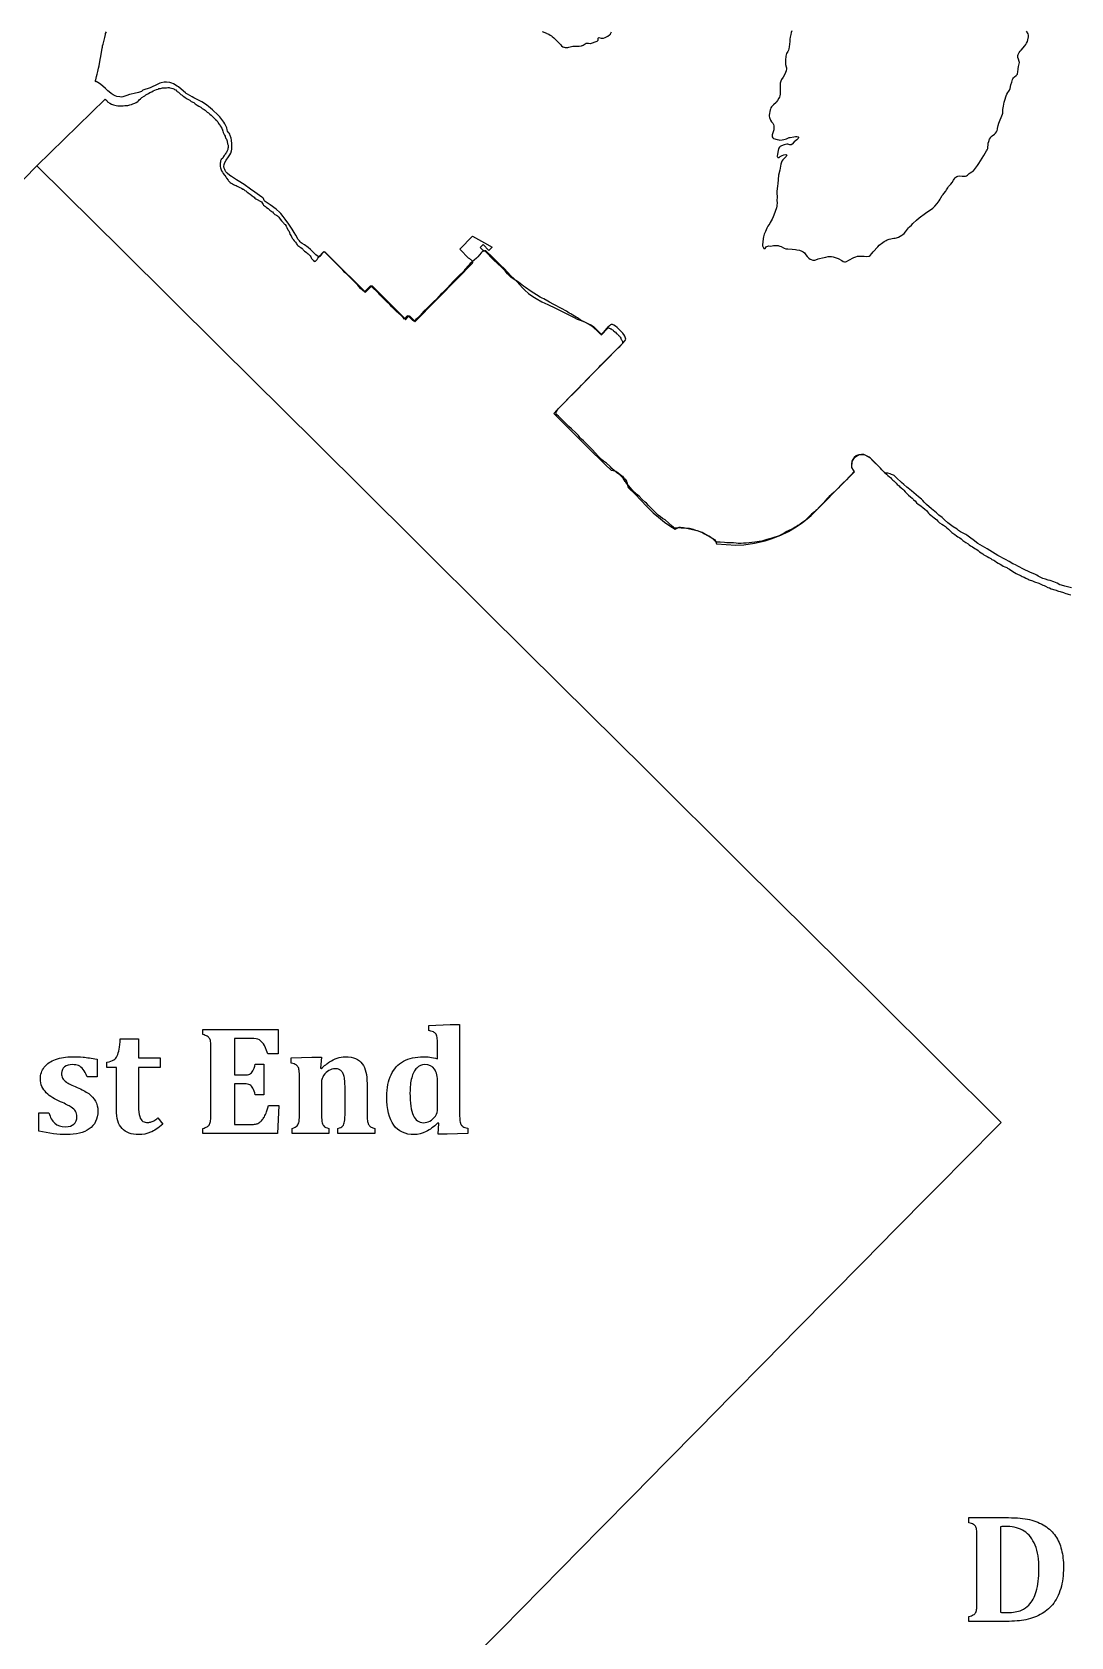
# Model space of a CAD drawing. Extents: x 0 to 800, y 146 to 730.
# Drawn here: x 420.1 to 471.3, y 549 to 628.1 of the extents above; entities that cross this region are included whole.
import ezdxf

# ---------------------------------------------------------------- set-up
doc = ezdxf.new("R2010")
doc.units = 0
doc.layers.get('0').update_dxf_attribs({"linetype": 'CONTINUOUS'})

msp = doc.modelspace()

# ---------------------------------------------------------------- linework, layer by layer
at = {"color": 3}
for points in [[(471.28125, 600.715625), (470.965625, 600.80625), (470.796875, 600.84375), (470.715625, 600.865625), (470.575, 600.940625), (470.415625, 601.009375), (470.234375, 601.075), (470.1375, 601.09375), (470, 601.140625), (469.884375, 601.184375), (469.715625, 601.253125), (469.640625, 601.29375), (469.58125, 601.334375), (469.515625, 601.36875), (469.24375, 601.4875), (469.140625, 601.5375), (469.028125, 601.58125), (468.89375, 601.646875), (468.703125, 601.759375), (468.646875, 601.790625), (468.53125, 601.846875), (468.45, 601.878125), (468.39375, 601.90625), (468.2125, 602.01875), (468.03125, 602.10625), (467.653125, 602.315625), (467.1375, 602.63125), (466.671875, 602.90625), (466.44375, 603.0875), (466.325, 603.165625), (466.125, 603.315625), (466.08125, 603.346875), (465.990625, 603.4), (465.81875, 603.484375), (465.725, 603.54375), (465.646875, 603.6), (465.459375, 603.725), (465.3875, 603.76875), (465.190625, 603.915625), (465.034375, 604.071875), (464.909375, 604.184375), (464.75, 604.30625), (464.63125, 604.409375), (464.384375, 604.609375), (464.15, 604.81875), (464.034375, 604.93125), (463.9625, 605.021875), (463.903125, 605.08125), (463.746875, 605.209375), (463.640625, 605.30625), (463.4, 605.490625), (463.234375, 605.628125), (463.165625, 605.678125), (463.025, 605.803125), (462.915625, 605.90625), (462.6625, 606.13125), (462.63125, 606.171875), (462.6, 606.203125), (462.540625, 606.253125), (462.515625, 606.26875), (462.459375, 606.29375), (462.409375, 606.30625), (462.35, 606.328125), (462.2375, 606.3625), (462.18125, 606.375), (462.103125, 606.3875), (462.090625, 606.390625), (462.08125, 606.396875), (462.06875, 606.4), (462.0375, 606.4375), (461.9375, 606.5375), (461.86875, 606.609375), (461.740625, 606.74375), (461.603125, 606.884375), (461.503125, 606.984375), (461.359375, 607.121875), (461.321875, 607.15625), (461.246875, 607.196875), (461.15625, 607.24375), (461.08125, 607.275), (461.046875, 607.284375), (460.94375, 607.2875), (460.809375, 607.275), (460.753125, 607.2625), (460.709375, 607.24375), (460.671875, 607.21875), (460.58125, 607.146875), (460.484375, 606.9875), (460.465625, 606.94375), (460.459375, 606.921875), (460.45, 606.853125), (460.440625, 606.69375), (460.446875, 606.65), (460.465625, 606.609375), (460.496875, 606.575), (460.5625, 606.45625), (460.5625, 606.4375), (460.534375, 606.396875), (460.459375, 606.321875), (460.321875, 606.165625), (460.20625, 606.046875), (460, 605.85625), (459.90625, 605.75625), (459.790625, 605.625), (459.70625, 605.540625), (459.678125, 605.515625), (459.584375, 605.428125), (459.459375, 605.315625), (459.353125, 605.2125), (459.2375, 605.096875), (459.08125, 604.928125), (458.865625, 604.709375), (458.73125, 604.565625), (458.690625, 604.528125), (458.61875, 604.4625), (458.48125, 604.346875), (458.31875, 604.2), (458.140625, 604.025), (458.090625, 603.984375), (458, 603.915625), (457.9, 603.84375), (457.8, 603.78125), (457.7125, 603.728125), (457.671875, 603.7), (457.565625, 603.6375), (457.46875, 603.5875), (457.35625, 603.534375), (457.2625, 603.4875), (457.075, 603.378125), (457.003125, 603.34375), (456.875, 603.2875), (456.5625, 603.175), (456.46875, 603.14375), (456.34375, 603.109375), (456.26875, 603.09375), (456.11875, 603.04375), (456.01875, 603.021875), (455.8875, 603), (455.678125, 602.975), (455.25, 602.921875), (455.125, 602.9125), (455.00625, 602.903125), (454.90625, 602.90625), (454.859375, 602.909375), (454.7625, 602.91875), (454.634375, 602.9375), (454.590625, 602.940625), (454.428125, 602.934375), (454.30625, 602.9375), (454.178125, 602.94375), (453.96875, 602.96875), (453.853125, 602.96875), (453.809375, 602.975), (453.7625, 602.99375), (453.740625, 603.00625), (453.6875, 603.04375), (453.65625, 603.08125), (453.621875, 603.1125), (453.584375, 603.140625), (453.48125, 603.209375), (453.275, 603.33125), (453.175, 603.38125), (453.0625, 603.440625), (452.85625, 603.525), (452.76875, 603.55), (452.65625, 603.5875), (452.45625, 603.634375), (452.35, 603.646875), (452.171875, 603.675), (452.096875, 603.678125), (452.015625, 603.6875), (451.928125, 603.690625), (451.884375, 603.66875), (451.79375, 603.65), (451.746875, 603.653125), (451.703125, 603.675), (451.665625, 603.7), (451.615625, 603.74375), (451.6, 603.759375), (451.446875, 603.90625), (451.259375, 604.0625), (451.2, 604.1), (451.1375, 604.1375), (451.034375, 604.2125), (450.921875, 604.30625), (450.83125, 604.3875), (450.746875, 604.46875), (450.440625, 604.775), (450.340625, 604.884375), (450.28125, 604.940625), (450.134375, 605.078125), (449.98125, 605.228125), (449.840625, 605.3375), (449.775, 605.4), (449.740625, 605.4375), (449.446875, 605.759375), (449.39375, 605.825), (449.31875, 605.921875), (449.290625, 605.965625), (449.246875, 606.046875), (449.196875, 606.125), (449.165625, 606.1625), (449.034375, 606.28125), (448.959375, 606.340625), (448.88125, 606.3875), (448.84375, 606.415625), (448.7625, 606.490625), (448.640625, 606.60625), (448.584375, 606.66875), (448.540625, 606.7125), (448.3625, 606.865625), (448.21875, 606.965625), (448.115625, 607.05), (448.06875, 607.09375), (447.971875, 607.196875), (447.665625, 607.528125), (447.484375, 607.7125), (447.403125, 607.790625), (447.284375, 607.909375), (447.234375, 607.95625), (447.13125, 608.046875), (447.06875, 608.1125), (447.01875, 608.175), (446.99375, 608.21875), (446.853125, 608.35), (446.646875, 608.553125), (446.51875, 608.675), (446.428125, 608.753125), (446.00625, 609.175), (445.928125, 609.24375), (445.896875, 609.28125), (445.8875, 609.3), (445.884375, 609.325), (445.890625, 609.375), (445.909375, 609.415625), (445.959375, 609.49375), (446.003125, 609.55), (446.075, 609.621875), (446.140625, 609.68125), (446.30625, 609.84375), (446.503125, 610.0625), (446.740625, 610.296875), (446.8875, 610.45), (447.01875, 610.58125), (447.14375, 610.7125), (447.328125, 610.909375), (447.340625, 610.921875), (447.621875, 611.2), (447.790625, 611.375), (447.990625, 611.578125), (448.09375, 611.690625), (448.4125, 612.015625), (448.471875, 612.075), (448.55, 612.15625), (448.6375, 612.2375), (448.784375, 612.38125), (448.94375, 612.55), (449.021875, 612.61875), (449.171875, 612.771875), (449.290625, 612.903125), (449.29375, 612.9125), (449.309375, 612.95625), (449.315625, 612.978125), (449.3125, 613.028125), (449.296875, 613.071875), (449.278125, 613.115625), (449.21875, 613.209375), (449.209375, 613.221875), (449.178125, 613.26875), (449.13125, 613.325), (449.03125, 613.425), (448.89375, 613.546875), (448.80625, 613.61875), (448.7375, 613.66875), (448.671875, 613.690625), (448.60625, 613.7), (448.565625, 613.678125), (448.525, 613.6375), (448.43125, 613.559375), (448.378125, 613.50625), (448.303125, 613.425), (448.20625, 613.3), (448.146875, 613.2375), (448.103125, 613.21875), (448.08125, 613.221875), (448.015625, 613.290625), (447.978125, 613.321875), (447.940625, 613.359375), (447.7375, 613.540625), (447.671875, 613.590625), (447.56875, 613.659375), (447.328125, 613.790625), (447.175, 613.859375), (447.134375, 613.884375), (446.9375, 614.01875), (446.875, 614.05625), (446.7125, 614.15625), (446.6125, 614.21875), (446.534375, 614.2625), (446.40625, 614.346875), (446.153125, 614.4875), (445.771875, 614.678125), (445.55625, 614.796875), (445.478125, 614.840625), (445.275, 614.95625), (445.203125, 614.990625), (445.103125, 615.04375), (444.921875, 615.153125), (444.659375, 615.321875), (444.384375, 615.5125), (444.284375, 615.584375), (444.028125, 615.784375), (443.728125, 615.9875), (443.675, 616.009375), (443.609375, 616.08125), (443.49375, 616.196875), (443.375, 616.340625), (443.290625, 616.428125), (443.2, 616.51875), (442.99375, 616.696875), (442.796875, 616.8875), (442.70625, 616.98125), (442.490625, 617.215625), (442.440625, 617.2625), (442.3875, 617.30625), (442.365625, 617.315625), (442.321875, 617.315625), (442.28125, 617.296875), (442.225, 617.259375), (442.190625, 617.225), (442.11875, 617.1375), (442.028125, 617.0375), (441.95625, 616.96875), (441.725, 616.76875), (441.65625, 616.7), (441.56875, 616.596875), (441.39375, 616.403125), (441.33125, 616.328125), (441.096875, 616.090625), (441.025, 616.025), (440.940625, 615.940625), (440.915625, 615.909375), (440.8125, 615.809375), (440.671875, 615.659375), (440.515625, 615.484375), (440.415625, 615.384375), (440.2625, 615.24375), (440.225, 615.20625), (440.103125, 615.075), (440, 614.96875), (439.84375, 614.8125), (439.5375, 614.503125), (439.36875, 614.346875), (439.271875, 614.234375), (439.18125, 614.146875), (439.13125, 614.090625), (439.046875, 614.009375), (438.975, 613.94375), (438.946875, 613.9125), (438.915625, 613.871875), (438.9, 613.85625), (438.878125, 613.85625), (438.8125, 613.915625), (438.7875, 613.934375), (438.696875, 614.028125), (438.634375, 614.090625), (438.596875, 614.11875), (438.571875, 614.11875), (438.55, 614.1125), (438.515625, 614.084375), (438.440625, 614), (438.4125, 613.9625), (438.35, 614.034375), (438.246875, 614.1375), (438.025, 614.34375), (437.975, 614.39375), (437.8625, 614.503125), (437.796875, 614.56875), (437.684375, 614.678125), (437.525, 614.834375), (437.203125, 615.15625), (437.15, 615.221875), (436.990625, 615.38125), (436.934375, 615.428125), (436.790625, 615.565625), (436.775, 615.5625), (436.740625, 615.5875), (436.71875, 615.584375), (436.7, 615.571875), (436.490625, 615.359375), (436.44375, 615.309375), (436.253125, 615.478125), (436.10625, 615.63125), (435.95625, 615.79375), (435.8875, 615.865625), (435.584375, 616.165625), (435.475, 616.265625), (435.375, 616.36875), (435.30625, 616.44375), (435.1875, 616.559375), (435.1125, 616.64375), (434.8125, 616.940625), (434.596875, 617.146875), (434.503125, 617.240625), (434.46875, 617.26875), (434.446875, 617.265625), (434.425, 617.259375), (434.3875, 617.234375), (434.340625, 617.184375), (434.2375, 617.05625), (434.221875, 617.040625), (434.2, 617.034375), (434.18125, 617.0375), (434.159375, 617.046875), (434.115625, 617.078125), (434.1125, 617.08125), (434.05, 617.128125), (433.784375, 617.4), (433.66875, 617.49375), (433.48125, 617.615625), (433.375, 617.690625), (433.328125, 617.725), (433.271875, 617.778125), (433.23125, 617.815625), (433.178125, 617.890625), (433.065625, 618.1), (432.978125, 618.228125), (432.871875, 618.403125), (432.70625, 618.65), (432.528125, 618.896875), (432.4375, 619.028125), (432.31875, 619.1625), (432.275, 619.2125), (432.09375, 619.378125), (431.79375, 619.59375), (431.5875, 619.728125), (431.55, 619.75625), (431.503125, 619.80625), (431.4875, 619.859375), (431.459375, 619.903125), (431.428125, 619.9375), (431.3875, 619.971875), (431.03125, 620.21875), (430.81875, 620.375), (430.5125, 620.596875), (430.215625, 620.784375), (430.1375, 620.83125), (429.88125, 620.996875), (429.80625, 621.046875), (429.68125, 621.15), (429.615625, 621.225), (429.571875, 621.290625), (429.553125, 621.3375), (429.53125, 621.403125), (429.515625, 621.484375), (429.51875, 621.578125), (429.534375, 621.628125), (429.559375, 621.678125), (429.63125, 621.803125), (429.740625, 621.9625), (429.8, 622.05625), (429.846875, 622.14375), (429.88125, 622.25), (429.896875, 622.3375), (429.90625, 622.428125), (429.903125, 622.596875), (429.88125, 622.78125), (429.865625, 622.884375), (429.828125, 623.015625), (429.8, 623.084375), (429.775, 623.125), (429.728125, 623.175), (429.690625, 623.234375), (429.671875, 623.284375), (429.65, 623.3875), (429.61875, 623.4625), (429.55625, 623.5875), (429.509375, 623.665625), (429.4625, 623.740625), (429.359375, 623.871875), (429.30625, 623.9375), (429.228125, 624.021875), (428.95625, 624.275), (428.75625, 624.44375), (428.671875, 624.503125), (428.50625, 624.625), (428.425, 624.678125), (428.09375, 624.8375), (428.0375, 624.865625), (427.940625, 624.925), (427.7125, 625.046875), (427.653125, 625.084375), (427.6125, 625.1125), (427.51875, 625.196875), (427.26875, 625.40625), (427.215625, 625.44375), (427.025, 625.559375), (426.953125, 625.59375), (426.903125, 625.6125), (426.84375, 625.621875), (426.6875, 625.6375), (426.615625, 625.6375), (426.5625, 625.634375), (426.41875, 625.60625), (426.3625, 625.590625), (426.253125, 625.55), (425.878125, 625.36875), (425.521875, 625.240625), (425.44375, 625.1875), (425.403125, 625.16875), (425.303125, 625.13125), (425.084375, 625.08125), (424.9375, 625.053125), (424.859375, 625.0375), (424.73125, 624.98125), (424.628125, 624.94375), (424.528125, 624.921875), (424.440625, 624.909375), (424.384375, 624.9125), (424.240625, 624.9375), (424.153125, 624.965625), (424.053125, 625.015625), (424, 625.04375), (423.953125, 625.078125), (423.85625, 625.171875), (423.796875, 625.21875), (423.68125, 625.33125), (423.428125, 625.546875), (423.30625, 625.621875), (423.24375, 625.65625), (423.2125, 625.665625), (423.184375, 625.678125), (423.175, 625.7), (423.196875, 625.740625), (423.203125, 625.7625), (423.2375, 625.91875), (423.26875, 626.03125), (423.303125, 626.165625), (423.3375, 626.334375), (423.365625, 626.45), (423.41875, 626.7625), (423.446875, 626.9), (423.515625, 627.31875), (423.521875, 627.365625), (423.534375, 627.43125), (423.559375, 627.51875), (423.5875, 627.653125), (423.640625, 627.85), (423.66875, 627.990625), (423.684375, 628.0375), (423.71875, 628.125)], [(445.20625, 628.134375), (445.41875, 628.05625), (445.4375, 628.04375), (445.525, 628.003125), (445.59375, 627.965625), (445.659375, 627.928125), (445.7, 627.896875), (445.771875, 627.83125), (445.846875, 627.75625), (445.909375, 627.7), (446.025, 627.58125), (446.103125, 627.490625), (446.159375, 627.434375), (446.215625, 627.3875), (446.2625, 627.36875), (446.2875, 627.359375), (446.340625, 627.35), (446.39375, 627.35), (446.465625, 627.35625), (446.515625, 627.365625), (446.646875, 627.4), (446.703125, 627.409375), (446.73125, 627.415625), (446.80625, 627.41875), (446.959375, 627.41875), (447.028125, 627.421875), (447.1375, 627.440625), (447.165625, 627.446875), (447.190625, 627.45625), (447.215625, 627.46875), (447.321875, 627.534375), (447.365625, 627.55625), (447.39375, 627.5625), (447.440625, 627.565625), (447.4875, 627.5625), (447.5625, 627.546875), (447.5875, 627.55), (447.6375, 627.5625), (447.8625, 627.640625), (447.903125, 627.6625), (447.95625, 627.71875), (447.965625, 627.8125), (447.971875, 627.83125), (447.99375, 627.8375), (448.103125, 627.81875), (448.15, 627.8125), (448.19375, 627.809375), (448.21875, 627.815625), (448.296875, 627.840625), (448.440625, 627.9125), (448.525, 627.971875), (448.559375, 628.003125), (448.571875, 628.025), (448.6125, 628.11875)], [(457.50625, 628.171875), (457.478125, 628.09375), (457.45, 627.990625), (457.41875, 627.85625), (457.403125, 627.7625), (457.4, 627.64375), (457.378125, 627.384375), (457.3625, 627.28125), (457.346875, 627.215625), (457.315625, 627.15625), (457.246875, 627.053125), (457.225, 626.984375), (457.215625, 626.93125), (457.2, 626.71875), (457.190625, 626.646875), (457.1875, 626.578125), (457.19375, 626.51875), (457.23125, 626.39375), (457.240625, 626.34375), (457.240625, 626.3), (457.225, 626.20625), (457.19375, 626.11875), (457.15625, 626.034375), (457.071875, 625.88125), (457.003125, 625.771875), (456.9625, 625.6875), (456.9375, 625.596875), (456.925, 625.528125), (456.928125, 625.121875), (456.921875, 625.046875), (456.90625, 624.975), (456.89375, 624.9), (456.86875, 624.85), (456.8, 624.734375), (456.75625, 624.665625), (456.7375, 624.640625), (456.596875, 624.521875), (456.55, 624.478125), (456.509375, 624.43125), (456.475, 624.378125), (456.446875, 624.315625), (456.434375, 624.284375), (456.3875, 624.015625), (456.3875, 623.965625), (456.40625, 623.9), (456.45625, 623.771875), (456.50625, 623.684375), (456.56875, 623.61875), (456.596875, 623.559375), (456.621875, 623.49375), (456.625, 623.3625), (456.621875, 623.290625), (456.590625, 623.190625), (456.55, 623.090625), (456.534375, 623.040625), (456.528125, 622.9875), (456.5375, 622.940625), (456.565625, 622.896875), (456.60625, 622.871875), (456.7875, 622.815625), (456.85625, 622.8), (456.909375, 622.790625), (457.028125, 622.8), (457.1125, 622.815625), (457.2375, 622.846875), (457.375, 622.90625), (457.415625, 622.91875), (457.596875, 622.95), (457.68125, 622.9625), (457.759375, 622.959375), (457.809375, 622.95), (457.83125, 622.9375), (457.834375, 622.9125), (457.815625, 622.865625), (457.8, 622.840625), (457.759375, 622.8), (457.628125, 622.69375), (457.525, 622.59375), (457.475, 622.55625), (457.45, 622.546875), (457.409375, 622.546875), (457.35, 622.56875), (457.303125, 622.578125), (457.259375, 622.578125), (457.1875, 622.571875), (457.121875, 622.55625), (457, 622.503125), (456.928125, 622.4625), (456.896875, 622.434375), (456.86875, 622.39375), (456.846875, 622.35625), (456.825, 622.278125), (456.790625, 622.090625), (456.78125, 621.996875), (456.784375, 621.971875), (456.79375, 621.953125), (456.81875, 621.934375), (456.84375, 621.928125), (456.875, 621.934375), (456.93125, 621.975), (457.034375, 622.03125), (457.103125, 622.059375), (457.2125, 622.06875), (457.2375, 622.0625), (457.25625, 622.040625), (457.25, 622.015625), (457.23125, 621.975), (457.18125, 621.921875), (457.1125, 621.8625), (457.06875, 621.81875), (457.015625, 621.753125), (456.978125, 621.64375), (456.959375, 621.6), (456.909375, 621.309375), (456.853125, 621.0625), (456.8125, 620.625), (456.796875, 620.5375), (456.765625, 620.25625), (456.7625, 620.209375), (456.775, 619.95), (456.76875, 619.825), (456.775, 619.671875), (456.76875, 619.571875), (456.765625, 619.53125), (456.746875, 619.453125), (456.678125, 619.2625), (456.61875, 619.08125), (456.584375, 619), (456.53125, 618.890625), (456.4375, 618.728125), (456.41875, 618.68125), (456.328125, 618.540625), (456.275, 618.44375), (456.20625, 618.28125), (456.14375, 618.153125), (456.103125, 618.021875), (456.090625, 617.94375), (456.06875, 617.746875), (456.0625, 617.646875), (456.065625, 617.56875), (456.071875, 617.54375), (456.109375, 617.46875), (456.125, 617.45), (456.14375, 617.440625), (456.165625, 617.4375), (456.1875, 617.446875), (456.246875, 617.51875), (456.265625, 617.534375), (456.315625, 617.5625), (456.359375, 617.56875), (456.46875, 617.565625), (456.6, 617.590625), (456.71875, 617.59375), (456.828125, 617.584375), (456.86875, 617.578125), (456.9125, 617.565625), (456.971875, 617.5375), (457.1, 617.46875), (457.134375, 617.453125), (457.2125, 617.434375), (457.303125, 617.428125), (457.515625, 617.403125), (457.68125, 617.39375), (457.759375, 617.38125), (457.875, 617.353125), (457.99375, 617.3125), (458.065625, 617.278125), (458.121875, 617.234375), (458.2, 617.125), (458.26875, 617.040625), (458.340625, 616.9625), (458.403125, 616.921875), (458.459375, 616.89375), (458.534375, 616.86875), (458.56875, 616.8625), (458.64375, 616.86875), (458.68125, 616.878125), (458.803125, 616.928125), (458.865625, 616.95), (459.009375, 616.975), (459.178125, 617.021875), (459.303125, 617.05), (459.378125, 617.053125), (459.453125, 617.046875), (459.55, 617.025), (459.734375, 616.965625), (459.79375, 616.94375), (459.965625, 616.84375), (460.03125, 616.809375), (460.09375, 616.790625), (460.15, 616.7875), (460.196875, 616.8), (460.315625, 616.86875), (460.56875, 616.99375), (460.665625, 617.034375), (460.740625, 617.059375), (460.815625, 617.071875), (461.040625, 617.065625), (461.075, 617.059375), (461.175, 617.05625), (461.321875, 617.071875), (461.365625, 617.09375), (461.45625, 617.196875), (461.515625, 617.271875), (461.740625, 617.521875), (461.815625, 617.6), (461.99375, 617.7375), (462.053125, 617.78125), (462.15, 617.840625), (462.209375, 617.875), (462.309375, 617.903125), (462.53125, 617.95), (462.59375, 617.95625), (462.659375, 617.96875), (462.75625, 618.003125), (462.921875, 618.1), (462.98125, 618.1375), (463.034375, 618.18125), (463.1, 618.259375), (463.203125, 618.403125), (463.25, 618.459375), (463.296875, 618.50625), (463.4, 618.590625), (463.471875, 618.66875), (463.64375, 618.834375), (463.778125, 618.953125), (464.0875, 619.1875), (464.45, 619.4375), (464.546875, 619.53125), (464.6625, 619.65625), (464.7625, 619.790625), (464.81875, 619.875), (464.85625, 619.934375), (464.921875, 620.059375), (464.95625, 620.1125), (464.990625, 620.159375), (465.090625, 620.271875), (465.134375, 620.33125), (465.1875, 620.4375), (465.234375, 620.5), (465.340625, 620.60625), (465.409375, 620.69375), (465.478125, 620.81875), (465.50625, 620.865625), (465.55625, 620.925), (465.59375, 620.9625), (465.6375, 620.99375), (465.6875, 621.009375), (465.753125, 621.01875), (465.896875, 621.015625), (466.00625, 621.009375), (466.065625, 621.0125), (466.11875, 621.028125), (466.165625, 621.059375), (466.25, 621.140625), (466.29375, 621.178125), (466.375, 621.215625), (466.43125, 621.253125), (466.459375, 621.275), (466.6625, 621.540625), (466.725, 621.63125), (466.975, 622.028125), (467.10625, 622.253125), (467.13125, 622.303125), (467.159375, 622.375), (467.16875, 622.421875), (467.175, 622.56875), (467.1875, 622.634375), (467.209375, 622.709375), (467.253125, 622.828125), (467.290625, 622.903125), (467.325, 622.95625), (467.375, 623.003125), (467.49375, 623.084375), (467.55, 623.128125), (467.590625, 623.1875), (467.621875, 623.253125), (467.6375, 623.31875), (467.640625, 623.353125), (467.675, 623.509375), (467.70625, 623.615625), (467.88125, 624.05625), (467.896875, 624.11875), (467.903125, 624.29375), (467.91875, 624.384375), (467.9375, 624.459375), (467.975, 624.659375), (468, 624.759375), (468.071875, 624.971875), (468.103125, 625.046875), (468.15625, 625.1375), (468.20625, 625.203125), (468.2375, 625.253125), (468.26875, 625.33125), (468.3, 625.50625), (468.34375, 625.646875), (468.359375, 625.7125), (468.375, 625.76875), (468.39375, 625.8125), (468.425, 625.85625), (468.471875, 625.903125), (468.559375, 625.96875), (468.60625, 626.01875), (468.621875, 626.04375), (468.634375, 626.071875), (468.646875, 626.128125), (468.653125, 626.303125), (468.675, 626.40625), (468.715625, 626.553125), (468.721875, 626.609375), (468.715625, 626.659375), (468.675, 626.771875), (468.65, 626.865625), (468.646875, 626.89375), (468.65, 626.953125), (468.665625, 627.0125), (468.675, 627.040625), (468.703125, 627.096875), (468.765625, 627.175), (468.815625, 627.225), (468.990625, 627.43125), (469.040625, 627.496875), (469.075, 627.559375), (469.11875, 627.65), (469.14375, 627.721875), (469.175, 627.871875), (469.175, 627.934375), (469.171875, 627.965625), (469.146875, 628.03125), (469.071875, 628.159375)]]:
    msp.add_lwpolyline(points, dxfattribs=at)
at = {"color": 1}
for points in [[(451.30625, 557.628125), (452.915625, 559.259375), (454.55, 560.915625), (456.171875, 562.559375), (457.771875, 564.184375), (461.034375, 567.49375), (462.634375, 569.115625), (464.278125, 570.78125), (464.93125, 571.440625), (465.896875, 572.425), (467.815625, 574.36875), (461.678125, 580.46875), (455.078125, 587.015625), (450.284375, 591.771875), (446.08125, 595.940625), (442.49375, 599.503125), (439.290625, 602.68125), (438.8875, 603.08125), (434.090625, 607.840625), (429.303125, 612.590625), (424.490625, 617.3625), (420.3, 621.521875), (423.659375, 624.803125), (423.7375, 624.74375), (423.778125, 624.671875), (423.89375, 624.6125), (423.965625, 624.55625), (424.06875, 624.51875), (424.196875, 624.484375), (424.2875, 624.48125), (424.546875, 624.48125), (424.628125, 624.490625), (424.69375, 624.49375), (424.775, 624.49375), (424.871875, 624.51875), (424.95, 624.5375), (425.028125, 624.565625), (425.11875, 624.603125), (425.190625, 624.640625), (425.265625, 624.68125), (425.30625, 624.725), (425.34375, 624.771875), (425.4, 624.821875), (425.475, 624.884375), (425.584375, 624.94375), (425.61875, 624.975), (425.671875, 625.0125), (425.796875, 625.0875), (425.86875, 625.125), (425.965625, 625.171875), (426.028125, 625.21875), (426.1, 625.24375), (426.19375, 625.275), (426.265625, 625.3), (426.3125, 625.321875), (426.39375, 625.3375), (426.4875, 625.35625), (426.584375, 625.359375), (426.678125, 625.36875), (426.753125, 625.375), (426.8125, 625.375), (426.853125, 625.359375), (426.93125, 625.35), (426.9875, 625.33125), (427.0375, 625.31875), (427.084375, 625.284375), (427.1375, 625.2625), (427.175, 625.21875), (427.215625, 625.18125), (427.275, 625.15), (427.334375, 625.0875), (427.39375, 625.0375), (427.459375, 624.99375), (427.503125, 624.953125), (427.584375, 624.896875), (427.66875, 624.8375), (427.76875, 624.79375), (427.834375, 624.753125), (427.903125, 624.696875), (428.034375, 624.640625), (428.09375, 624.578125), (428.2, 624.5125), (428.26875, 624.4625), (428.36875, 624.40625), (428.446875, 624.35), (428.5, 624.315625), (428.540625, 624.29375), (428.5875, 624.2625), (428.64375, 624.209375), (428.684375, 624.16875), (428.75625, 624.125), (428.815625, 624.06875), (428.88125, 624.0125), (428.965625, 623.925), (429.05625, 623.853125), (429.103125, 623.803125), (429.15625, 623.759375), (429.1875, 623.71875), (429.209375, 623.68125), (429.25, 623.60625), (429.29375, 623.575), (429.315625, 623.5125), (429.3375, 623.484375), (429.36875, 623.434375), (429.40625, 623.36875), (429.415625, 623.340625), (429.4375, 623.30625), (429.45, 623.275), (429.45625, 623.23125), (429.475, 623.15625), (429.4875, 623.125), (429.503125, 623.1), (429.525, 623.06875), (429.55, 623.021875), (429.56875, 622.98125), (429.58125, 622.946875), (429.596875, 622.90625), (429.615625, 622.871875), (429.640625, 622.83125), (429.65625, 622.7875), (429.665625, 622.7375), (429.675, 622.71875), (429.678125, 622.690625), (429.684375, 622.646875), (429.696875, 622.6), (429.709375, 622.56875), (429.715625, 622.534375), (429.721875, 622.478125), (429.71875, 622.428125), (429.709375, 622.371875), (429.703125, 622.315625), (429.675, 622.25), (429.6625, 622.228125), (429.640625, 622.18125), (429.60625, 622.134375), (429.571875, 622.1), (429.553125, 622.0625), (429.528125, 622.021875), (429.5, 621.975), (429.478125, 621.940625), (429.4625, 621.903125), (429.371875, 621.828125), (429.35625, 621.7875), (429.35, 621.75625), (429.3375, 621.7), (429.33125, 621.64375), (429.328125, 621.6), (429.325, 621.540625), (429.325, 621.484375), (429.340625, 621.41875), (429.353125, 621.375), (429.378125, 621.325), (429.39375, 621.271875), (429.446875, 621.2), (429.48125, 621.1375), (429.54375, 621.059375), (429.559375, 621.034375), (429.6, 620.96875), (429.634375, 620.909375), (429.71875, 620.81875), (429.746875, 620.771875), (429.815625, 620.703125), (429.878125, 620.665625), (429.934375, 620.63125), (429.9875, 620.6), (430.05, 620.571875), (430.121875, 620.540625), (430.165625, 620.521875), (430.2375, 620.478125), (430.290625, 620.45625), (430.371875, 620.4125), (430.44375, 620.375), (430.471875, 620.365625), (430.5, 620.34375), (430.528125, 620.31875), (430.55, 620.3), (430.596875, 620.278125), (430.640625, 620.240625), (430.696875, 620.203125), (430.709375, 620.1875), (430.765625, 620.15625), (430.80625, 620.11875), (430.8875, 620.05625), (430.9, 620.04375), (431.003125, 619.96875), (431.034375, 619.93125), (431.084375, 619.89375), (431.153125, 619.865625), (431.303125, 619.778125), (431.325, 619.7625), (431.359375, 619.75), (431.41875, 619.66875), (431.44375, 619.6125), (431.46875, 619.575), (431.5125, 619.546875), (431.565625, 619.50625), (431.6125, 619.46875), (431.7, 619.409375), (431.73125, 619.375), (431.784375, 619.3375), (431.81875, 619.303125), (431.865625, 619.2625), (431.9, 619.24375), (431.9375, 619.20625), (431.996875, 619.15), (432.028125, 619.121875), (432.1125, 619.08125), (432.153125, 619.053125), (432.2125, 618.990625), (432.284375, 618.89375), (432.35625, 618.8125), (432.38125, 618.78125), (432.425, 618.740625), (432.453125, 618.70625), (432.471875, 618.678125), (432.5, 618.65), (432.5375, 618.61875), (432.575, 618.54375), (432.609375, 618.478125), (432.66875, 618.36875), (432.70625, 618.3125), (432.75, 618.228125), (432.76875, 618.153125), (432.821875, 618.071875), (432.8625, 617.9875), (432.88125, 617.953125), (432.909375, 617.915625), (432.93125, 617.8875), (432.975, 617.81875), (433.003125, 617.790625), (433.040625, 617.746875), (433.06875, 617.70625), (433.090625, 617.671875), (433.125, 617.63125), (433.1625, 617.5875), (433.203125, 617.55), (433.24375, 617.521875), (433.26875, 617.515625), (433.3125, 617.490625), (433.365625, 617.440625), (433.403125, 617.403125), (433.425, 617.378125), (433.459375, 617.346875), (433.48125, 617.3125), (433.5625, 617.25625), (433.61875, 617.215625), (433.66875, 617.18125), (433.709375, 617.134375), (433.75625, 617.084375), (433.790625, 617.03125), (433.8125, 616.990625), (433.83125, 616.946875), (433.890625, 616.890625), (433.921875, 616.85625), (433.959375, 616.809375), (434.025, 616.821875), (434.103125, 616.903125), (434.15, 616.9625), (434.2375, 617.078125), (434.36875, 617.225), (434.425, 617.28125), (434.459375, 617.290625), (434.48125, 617.275), (435.359375, 616.409375), (435.978125, 615.79375), (436.440625, 615.340625), (436.478125, 615.275), (436.746875, 615.546875), (436.753125, 615.5875), (436.778125, 615.60625), (436.79375, 615.596875), (436.815625, 615.596875), (437.8, 614.615625), (438.434375, 613.99375), (438.45625, 613.93125), (438.625, 614.11875), (438.64375, 614.10625), (438.65625, 614.128125), (438.9125, 613.871875), (438.925, 613.825), (441.046875, 615.98125), (441.746875, 616.696875), (441.78125, 616.753125), (441.759375, 616.81875), (441.60625, 616.9625), (441.590625, 616.94375), (441.134375, 617.4125), (441.7625, 618.053125), (442.35, 617.71875), (442.7375, 617.503125), (442.575, 617.35), (442.284375, 617.634375), (442.140625, 617.490625), (442.278125, 617.35625), (442.290625, 617.359375), (442.346875, 617.3125), (442.378125, 617.35), (442.39375, 617.340625), (442.4125, 617.346875), (442.746875, 617.009375), (443.128125, 616.634375), (443.34375, 616.434375), (443.484375, 616.284375), (443.6625, 616.103125), (443.821875, 615.953125), (443.946875, 615.825), (443.990625, 615.784375), (444.078125, 615.66875), (444.221875, 615.503125), (444.35, 615.38125), (444.51875, 615.221875), (444.740625, 615.071875), (444.9, 614.971875), (445.1875, 614.821875), (445.478125, 614.675), (445.853125, 614.49375), (446.409375, 614.221875), (446.775, 614.040625), (446.928125, 613.965625), (447.075, 613.9125), (447.184375, 613.871875), (447.28125, 613.821875), (447.41875, 613.75625), (447.628125, 613.65625), (447.73125, 613.596875), (447.78125, 613.54375), (448.109375, 613.221875), (448.1, 613.165625), (448.459375, 613.534375), (448.4875, 613.525), (448.509375, 613.521875), (448.55, 613.503125), (448.575, 613.4875), (448.596875, 613.475), (448.61875, 613.465625), (448.640625, 613.446875), (448.659375, 613.4375), (448.703125, 613.409375), (448.715625, 613.390625), (448.7625, 613.346875), (448.771875, 613.3375), (448.8125, 613.315625), (448.846875, 613.275), (448.884375, 613.240625), (448.903125, 613.23125), (448.921875, 613.203125), (448.946875, 613.18125), (448.9625, 613.1625), (448.9875, 613.14375), (449.009375, 613.11875), (449.021875, 613.10625), (449.046875, 613.078125), (449.071875, 613.015625), (449.08125, 612.99375), (449.096875, 612.96875), (449.115625, 612.946875), (449.125, 612.921875), (449.1375, 612.884375), (449.153125, 612.853125), (449.165625, 612.809375), (449.159375, 612.753125), (445.925, 609.471875), (445.771875, 609.3125), (446.021875, 609.065625), (446.540625, 608.540625), (446.9625, 608.121875), (447.334375, 607.740625), (447.703125, 607.38125), (448.01875, 607.075), (448.296875, 606.796875), (448.596875, 606.515625), (448.78125, 606.484375), (448.834375, 606.4625), (448.946875, 606.378125), (449.0375, 606.303125), (449.103125, 606.259375), (449.1625, 606.2125), (449.228125, 606.128125), (449.2875, 606.078125), (449.31875, 606.03125), (449.353125, 605.975), (449.3625, 605.953125), (449.375, 605.925), (449.38125, 605.9), (449.3875, 605.88125), (449.425, 605.69375), (449.4625, 605.653125), (449.778125, 605.334375), (450.08125, 605.015625), (450.346875, 604.7375), (450.675, 604.4125), (450.925, 604.203125), (451.23125, 603.946875), (451.4875, 603.76875), (451.759375, 603.609375), (451.85, 603.659375), (451.9375, 603.69375), (452.046875, 603.678125), (452.2, 603.66875), (452.315625, 603.659375), (452.46875, 603.628125), (452.60625, 603.590625), (452.7625, 603.565625), (452.8875, 603.53125), (452.975, 603.4875), (453.084375, 603.45625), (453.171875, 603.403125), (453.253125, 603.3625), (453.3375, 603.315625), (453.446875, 603.2625), (453.515625, 603.215625), (453.609375, 603.15), (453.6875, 603.103125), (453.71875, 603.05625), (453.75, 603.028125), (453.796875, 602.88125), (454.75, 602.825), (455.134375, 602.84375), (455.671875, 602.915625), (456.19375, 603.0375), (456.4875, 603.1375), (456.959375, 603.31875), (457.334375, 603.496875), (457.7125, 603.721875), (458.0125, 603.928125), (458.26875, 604.11875), (458.453125, 604.28125), (460.35, 606.190625), (460.590625, 606.4375), (460.54375, 606.509375), (460.465625, 606.646875), (460.475, 606.94375), (460.60625, 607.15625), (460.828125, 607.2875), (461.10625, 607.275), (461.328125, 607.14375), (461.365625, 607.128125), (461.690625, 606.79375), (462.09375, 606.390625), (462.175, 606.315625), (462.23125, 606.25625), (462.3125, 606.18125), (462.365625, 606.146875), (462.421875, 606.090625), (462.475, 606.021875), (462.53125, 605.99375), (462.575, 605.9375), (462.646875, 605.871875), (462.7, 605.80625), (462.790625, 605.740625), (462.821875, 605.7), (462.89375, 605.6375), (462.978125, 605.5875), (463.028125, 605.525), (463.0875, 605.45), (463.165625, 605.365625), (463.253125, 605.2875), (463.346875, 605.203125), (463.428125, 605.14375), (463.48125, 605.0875), (463.509375, 605.059375), (463.5875, 604.996875), (463.61875, 604.959375), (463.65, 604.9), (463.7375, 604.84375), (463.809375, 604.790625), (463.875, 604.734375), (463.96875, 604.66875), (464.053125, 604.596875), (464.134375, 604.525), (464.19375, 604.459375), (464.240625, 604.39375), (464.284375, 604.34375), (464.35, 604.290625), (464.43125, 604.225), (464.51875, 604.159375), (464.584375, 604.115625), (464.646875, 604.071875), (464.696875, 604.00625), (464.778125, 603.921875), (464.9, 603.85625), (464.978125, 603.8), (465.078125, 603.74375), (465.1375, 603.678125), (465.23125, 603.609375), (465.315625, 603.525), (465.3875, 603.45), (465.490625, 603.384375), (465.540625, 603.3375), (465.625, 603.278125), (465.6875, 603.234375), (465.784375, 603.175), (465.85, 603.1375), (465.884375, 603.1), (465.934375, 603.053125), (466.028125, 602.9875), (466.0875, 602.953125), (466.196875, 602.884375), (466.25, 602.84375), (466.3125, 602.790625), (466.415625, 602.73125), (466.475, 602.684375), (466.5625, 602.63125), (466.615625, 602.6), (466.68125, 602.553125), (466.759375, 602.496875), (466.84375, 602.434375), (466.921875, 602.39375), (466.971875, 602.340625), (467.059375, 602.3), (467.134375, 602.2625), (467.209375, 602.2125), (467.309375, 602.15625), (467.3625, 602.11875), (467.459375, 602.071875), (467.5125, 602.04375), (467.590625, 601.98125), (467.66875, 601.934375), (467.771875, 601.884375), (467.853125, 601.828125), (467.925, 601.790625), (468.003125, 601.759375), (468.053125, 601.7375), (468.1, 601.7125), (468.140625, 601.6875), (468.23125, 601.640625), (468.34375, 601.553125), (468.478125, 601.46875), (468.559375, 601.421875), (468.803125, 601.3125), (468.865625, 601.28125), (468.953125, 601.234375), (469.040625, 601.2), (469.153125, 601.140625), (469.20625, 601.10625), (469.359375, 601.065625), (469.428125, 601.025), (469.471875, 601.00625), (469.684375, 600.94375), (469.753125, 600.9125), (469.80625, 600.884375), (469.88125, 600.85), (469.94375, 600.828125), (470.009375, 600.8), (470.115625, 600.7375), (470.2, 600.715625), (470.284375, 600.671875), (470.475, 600.621875), (470.534375, 600.603125), (470.603125, 600.575), (470.653125, 600.559375), (470.73125, 600.534375), (470.89375, 600.478125), (470.928125, 600.46875), (471.003125, 600.440625), (471.075, 600.425), (471.125, 600.40625), (471.2625, 600.375)], [(418.384375, 619.578125), (420.3, 621.521875), (424.490625, 617.3625), (429.303125, 612.590625), (434.090625, 607.840625), (438.8875, 603.08125), (439.290625, 602.68125), (442.49375, 599.503125), (446.08125, 595.940625), (450.284375, 591.771875), (455.078125, 587.015625), (461.678125, 580.46875), (467.815625, 574.36875), (465.896875, 572.425), (464.93125, 571.440625), (464.278125, 570.78125), (462.634375, 569.115625), (461.034375, 567.49375), (457.771875, 564.184375), (456.171875, 562.559375), (454.55, 560.915625), (452.915625, 559.259375), (451.30625, 557.628125), (449.684375, 555.98125), (448.059375, 554.33125), (443.203125, 549.409375), (441.578125, 547.7625)], [(441.578125, 547.7625), (443.203125, 549.409375), (448.059375, 554.33125), (449.684375, 555.98125), (451.30625, 557.628125)]]:
    msp.add_lwpolyline(points, dxfattribs=at)
at = {"color": 7}
for points in [[(439.621344, 578.890048), (439.621344, 579.141296), (440.660096, 579.193776), (441.128848, 579.193776), (441.12888, 574.918568)], [(424.403904, 578.481072), (425.300152, 578.481072), (425.300152, 577.543568), (426.368904, 577.543568), (426.368904, 577.074824), (425.300152, 577.074824), (425.300152, 575.383568)], [(428.468936, 578.694832), (428.468936, 578.942328), (432.18888, 578.94232)], [(430.850128, 578.503568), (430.032624, 578.503568), (430.032624, 576.703568), (430.527624, 576.703568)], [(432.18888, 578.94232), (432.18888, 577.749824), (431.675128, 577.749824)], [(423.260184, 577.483584), (423.260184, 576.60984), (422.765184, 576.60984)], [(428.870136, 574.764832), (428.870136, 577.997328)], [(432.82268, 577.288528), (432.82268, 577.543528), (433.850184, 577.573528), (434.32268, 577.573528), (434.26644, 577.033528), (434.3114, 577.022248)], [(440.045128, 577.502544), (440.045128, 577.843792)], [(424.216376, 574.978568), (424.216376, 577.074824), (423.747624, 577.074824), (423.747624, 577.333568)], [(431.060128, 577.243568), (431.48388, 577.243568), (431.48388, 575.721072), (431.060128, 575.721072)], [(430.527624, 576.264792), (430.032624, 576.264792), (430.032624, 574.262288), (430.846376, 574.262288)], [(433.23888, 574.903528), (433.23888, 576.444784)], [(434.322624, 576.351032), (434.322624, 574.90728)], [(435.485152, 574.903568), (435.485152, 575.904824)], [(436.568928, 576.279744), (436.568928, 574.90724)], [(440.045128, 575.064824), (440.045128, 576.313568)], [(431.712624, 575.192328), (432.226376, 575.192328), (432.155096, 573.823576), (428.468848, 573.823576), (428.468848, 574.07108)], [(420.387656, 573.939872), (420.387656, 574.83612), (420.890128, 574.836072)], [(426.260136, 574.588552), (426.496376, 574.273568)], [(441.54136, 574.074824), (441.54136, 573.823568), (440.52136, 573.789808), (440.067608, 573.789808), (440.101368, 574.329808), (440.045128, 574.333808)], [(434.6826, 574.071032), (434.6826, 573.823528), (432.871352, 573.823528), (432.871352, 574.071032)], [(436.947624, 573.823568), (435.12888, 573.823568), (435.12888, 574.071072)], [(436.947728, 574.070984), (436.947624, 573.823568)], [(466.229296, 554.635192), (466.229296, 554.882688), (468.1792, 554.882712)], [(466.630496, 550.705192), (466.630496, 553.937688)], [(467.792952, 554.436736), (467.792952, 550.217712)], [(467.931696, 549.763944), (466.2292, 549.763944), (466.2292, 550.01144)]]:
    msp.add_lwpolyline(points, dxfattribs=at)
for points in [[(424.349504, 577.974824), (424.373264, 578.109816), (424.391344, 578.278568), (424.403904, 578.481072)], [(428.692056, 578.610456), (428.638296, 578.641736), (428.563936, 578.669816), (428.468936, 578.694832)], [(428.812056, 578.488576), (428.785816, 578.538576), (428.745816, 578.5792), (428.692056, 578.610456)], [(428.860776, 578.293576), (428.854376, 578.373576), (428.838296, 578.438576), (428.812056, 578.488576)], [(428.870136, 577.997328), (428.870136, 578.114824), (428.866936, 578.213576), (428.860776, 578.293576)], [(431.25888, 578.430448), (431.178872, 578.479168), (431.042624, 578.503568), (430.850128, 578.503568)], [(431.465128, 578.231696), (431.407608, 578.31544), (431.338872, 578.381696), (431.25888, 578.430448)], [(439.880096, 578.803792), (439.832576, 578.836272), (439.746344, 578.865072), (439.621344, 578.890048)], [(439.986968, 578.66692), (439.963208, 578.72564), (439.927608, 578.771288), (439.880096, 578.803792)], [(440.033848, 578.41192), (440.026648, 578.523168), (440.010728, 578.608168), (439.986968, 578.66692)], [(440.045128, 577.843792), (440.045128, 578.111288), (440.041128, 578.300664), (440.033848, 578.41192)], [(420.661432, 577.093568), (420.791432, 577.258568), (420.977056, 577.384816), (421.218304, 577.47232)], [(421.218304, 577.47232), (421.45956, 577.559816), (421.735184, 577.603568), (422.045184, 577.603568)], [(422.045184, 577.603568), (422.22768, 577.603568), (422.406432, 577.596368), (422.581432, 577.581088)], [(422.581432, 577.581088), (422.756432, 577.566128), (422.98268, 577.533568), (423.260184, 577.483584)], [(424.085128, 577.446072), (424.157608, 577.496072), (424.21388, 577.562944), (424.25388, 577.646696)], [(424.25388, 577.646696), (424.29388, 577.73044), (424.32572, 577.839816), (424.349504, 577.974824)], [(431.675128, 577.749824), (431.592624, 577.98732), (431.522624, 578.147944), (431.465128, 578.231696)], [(434.720152, 577.346624), (434.837648, 577.425344), (434.960776, 577.487872), (435.089528, 577.534128)], [(435.089528, 577.534128), (435.218272, 577.580368), (435.353896, 577.603488), (435.4964, 577.603488)], [(435.4964, 577.603488), (435.7014, 577.603488), (435.8714, 577.574128), (436.0064, 577.515368)], [(436.0064, 577.515368), (436.1414, 577.456648), (436.250776, 577.370992), (436.334528, 577.258488)], [(438.363248, 577.378808), (438.634504, 577.528808), (438.961376, 577.603808), (439.34388, 577.603808)], [(439.34388, 577.603808), (439.453872, 577.603808), (439.562, 577.596608), (439.668256, 577.583168)], [(439.668256, 577.583168), (439.774496, 577.569408), (439.900128, 577.542528), (440.045128, 577.502544)], [(420.466432, 576.508568), (420.466432, 576.733568), (420.531392, 576.928568), (420.661432, 577.093568)], [(421.658936, 577.101104), (421.561432, 577.026144), (421.51268, 576.921104), (421.51268, 576.786104)], [(421.51268, 576.786104), (421.51268, 576.691104), (421.5302, 576.609848), (421.56516, 576.542352)], [(422.05268, 577.2136), (421.88768, 577.2136), (421.756432, 577.17608), (421.658936, 577.101104)], [(422.348936, 577.16296), (422.266432, 577.19672), (422.16768, 577.2136), (422.05268, 577.2136)], [(422.575808, 576.981088), (422.507088, 577.068584), (422.431432, 577.129208), (422.348936, 577.16296)], [(422.765184, 576.60984), (422.707664, 576.769832), (422.644552, 576.893584), (422.575808, 576.981088)], [(423.747624, 577.333568), (423.900128, 577.358528), (424.012624, 577.396048), (424.085128, 577.446072)], [(430.527624, 576.703568), (430.637624, 576.703568), (430.723872, 576.719168), (430.786376, 576.750448)], [(430.786376, 576.750448), (430.848856, 576.781728), (430.900752, 576.833568), (430.942, 576.906072)], [(430.942, 576.906072), (430.98328, 576.978552), (431.022624, 577.091072), (431.060128, 577.243568)], [(433.075808, 577.200408), (433.027088, 577.234168), (432.94268, 577.263528), (432.82268, 577.288528)], [(433.18456, 577.06916), (433.1608, 577.12292), (433.12456, 577.166656), (433.075808, 577.200408)], [(433.22952, 576.855408), (433.22312, 576.944152), (433.20824, 577.0154), (433.18456, 577.06916)], [(433.23888, 576.444784), (433.23888, 576.629776), (433.23568, 576.766656), (433.22952, 576.855408)], [(434.3114, 577.022248), (434.4664, 577.159744), (434.602648, 577.267872), (434.720152, 577.346624)], [(434.427624, 576.682904), (434.357624, 576.579152), (434.322624, 576.468528), (434.322624, 576.351032)], [(434.686376, 576.926656), (434.583872, 576.867936), (434.497624, 576.786656), (434.427624, 576.682904)], [(434.982624, 577.014784), (434.887624, 577.014776), (434.788872, 576.985424), (434.686376, 576.926656)], [(435.155128, 576.992304), (435.110168, 577.007344), (435.052624, 577.014784), (434.982624, 577.014784)], [(435.275128, 576.922944), (435.240088, 576.954224), (435.200168, 576.977344), (435.155128, 576.992304)], [(435.370752, 576.802944), (435.342032, 576.851664), (435.310112, 576.891696), (435.275128, 576.922944)], [(435.438272, 576.621072), (435.422032, 576.693552), (435.399552, 576.754192), (435.370752, 576.802944)], [(436.334528, 577.258488), (436.418272, 577.145992), (436.478272, 577.008488), (436.514528, 576.845992)], [(436.514528, 576.845992), (436.550768, 576.683488), (436.568928, 576.494736), (436.568928, 576.279744)], [(437.54388, 575.64256), (437.54388, 576.06756), (437.6126, 576.425688), (437.750128, 576.716936)], [(437.750128, 576.716936), (437.887624, 577.008184), (438.092, 577.228808), (438.363248, 577.378808)], [(439.019504, 577.046696), (438.908248, 576.93544), (438.824504, 576.774816), (438.768248, 576.564824)], [(439.41888, 577.213568), (439.263872, 577.213568), (439.130752, 577.157968), (439.019504, 577.046696)], [(439.891376, 576.99232), (439.788872, 577.139816), (439.631376, 577.213568), (439.41888, 577.213568)], [(440.045128, 576.313568), (440.045128, 576.618568), (439.993848, 576.844816), (439.891376, 576.99232)], [(420.545152, 576.133568), (420.492672, 576.246072), (420.466432, 576.371072), (420.466432, 576.508568)], [(420.758904, 575.827944), (420.668904, 575.919192), (420.597648, 576.021072), (420.545152, 576.133568)], [(421.56516, 576.542352), (421.6002, 576.474832), (421.662656, 576.409224), (421.752656, 576.34548)], [(421.752656, 576.34548), (421.842656, 576.28172), (422.016408, 576.196104), (422.273912, 576.0886)], [(422.273912, 576.0886), (422.508904, 575.991104), (422.70016, 575.889224), (422.847656, 575.782976)], [(430.792, 576.216072), (430.73328, 576.248552), (430.645128, 576.264792), (430.527624, 576.264792)], [(430.94388, 576.052944), (430.9014, 576.129184), (430.850752, 576.183568), (430.792, 576.216072)], [(431.060128, 575.721072), (431.025168, 575.866072), (430.986368, 575.976696), (430.94388, 576.052944)], [(435.473872, 576.341696), (435.466672, 576.455448), (435.454512, 576.548568), (435.438272, 576.621072)], [(435.485152, 575.904824), (435.485152, 576.08232), (435.481152, 576.227944), (435.473872, 576.341696)], [(438.768248, 576.564824), (438.712008, 576.354816), (438.683872, 576.106072), (438.68388, 575.818568)], [(421.075776, 575.58232), (420.954528, 575.6548), (420.848904, 575.736696), (420.758904, 575.827944)], [(421.463904, 575.383568), (421.3264, 575.443568), (421.197024, 575.509824), (421.075776, 575.58232)], [(421.983272, 575.122944), (421.882024, 575.189184), (421.708896, 575.276072), (421.463904, 575.383568)], [(422.200776, 574.914824), (422.157016, 574.987304), (422.08452, 575.056696), (421.983272, 575.122944)], [(422.847656, 575.782976), (422.99516, 575.676728), (423.107656, 575.554224), (423.18516, 575.41548)], [(423.18516, 575.41548), (423.26268, 575.276728), (423.301408, 575.114856), (423.301408, 574.929856)], [(425.300152, 575.383568), (425.300152, 575.101072), (425.313272, 574.89232), (425.339512, 574.75732)], [(431.58888, 574.82108), (431.6264, 574.91108), (431.6676, 575.034832), (431.712624, 575.192328)], [(437.883248, 574.23256), (437.657, 574.545064), (437.54388, 575.015064), (437.54388, 575.64256)], [(438.68388, 575.818568), (438.683872, 575.326072), (438.73764, 574.958568), (438.845128, 574.716072)], [(420.890128, 574.836072), (420.950128, 574.608568), (421.045128, 574.437944), (421.175128, 574.3242)], [(421.175128, 574.3242), (421.305128, 574.210448), (421.478872, 574.153568), (421.696376, 574.153568)], [(422.122, 574.281072), (422.218248, 574.366072), (422.266376, 574.489824), (422.266376, 574.65232)], [(422.266376, 574.65232), (422.266376, 574.754824), (422.244456, 574.84232), (422.200776, 574.914824)], [(423.188912, 574.406728), (423.113872, 574.26048), (423.008904, 574.139856), (422.873912, 574.044856)], [(423.301408, 574.929856), (423.301408, 574.727352), (423.263888, 574.552976), (423.188912, 574.406728)], [(424.492, 574.065448), (424.308248, 574.266696), (424.216376, 574.571072), (424.216376, 574.978568)], [(425.339512, 574.75732), (425.365752, 574.62232), (425.410152, 574.522944), (425.472632, 574.4592)], [(425.472632, 574.4592), (425.535112, 574.39544), (425.612632, 574.363568), (425.705136, 574.363568)], [(425.705136, 574.363568), (425.775136, 574.363568), (425.837632, 574.369968), (425.892632, 574.382288)], [(425.892632, 574.382288), (425.947672, 574.394768), (426.00576, 574.417248), (426.067008, 574.449808)], [(426.067008, 574.449808), (426.128288, 574.482288), (426.192632, 574.528528), (426.260136, 574.588552)], [(428.808216, 574.271704), (428.834456, 574.322984), (428.851336, 574.387952), (428.858856, 574.466704)], [(428.858856, 574.466704), (428.866056, 574.545424), (428.870136, 574.644832), (428.870136, 574.764832)], [(431.067624, 574.279168), (431.127624, 574.290448), (431.181376, 574.309808), (431.22888, 574.337328)], [(431.22888, 574.337328), (431.2764, 574.364848), (431.322, 574.402368), (431.365752, 574.449832)], [(431.365752, 574.449832), (431.409512, 574.497352), (431.448248, 574.548576), (431.482, 574.603576)], [(431.482, 574.603576), (431.51576, 574.658536), (431.55136, 574.73108), (431.58888, 574.82108)], [(433.120728, 574.198528), (433.166968, 574.251008), (433.198248, 574.32228), (433.21448, 574.41228)], [(433.21448, 574.41228), (433.23072, 574.50228), (433.23888, 574.666032), (433.23888, 574.903528)], [(434.322624, 574.90728), (434.322624, 574.669784), (434.329824, 574.504784), (434.345104, 574.41228)], [(434.345104, 574.41228), (434.360064, 574.319784), (434.390704, 574.246656), (434.436976, 574.192904)], [(435.36888, 574.192944), (435.41384, 574.246704), (435.44448, 574.3192), (435.460752, 574.410448)], [(435.460752, 574.410448), (435.476992, 574.501696), (435.485152, 574.666072), (435.485152, 574.903568)], [(436.568928, 574.90724), (436.56892, 574.79724), (436.570528, 574.694112), (436.574528, 574.597864)], [(436.574528, 574.597864), (436.578528, 574.501616), (436.587648, 574.424744), (436.602688, 574.36724)], [(436.602688, 574.36724), (436.617648, 574.30972), (436.638288, 574.262864), (436.664608, 574.226616)], [(438.845128, 574.716072), (438.952624, 574.473568), (439.120128, 574.35232), (439.347624, 574.35232)], [(439.347624, 574.35232), (439.455128, 574.35232), (439.562, 574.3792), (439.668256, 574.432944)], [(440.045128, 574.333808), (439.865128, 574.151312), (439.675752, 574.010688), (439.477, 573.911936)], [(439.668256, 574.432944), (439.774496, 574.486704), (439.863872, 574.5692), (439.936376, 574.680448)], [(439.936376, 574.680448), (440.008856, 574.791696), (440.045128, 574.919824), (440.045128, 575.064824)], [(441.12888, 574.918568), (441.128872, 574.728568), (441.13208, 574.589824), (441.13824, 574.50232)], [(441.13824, 574.50232), (441.14464, 574.414824), (441.15888, 574.344824), (441.18136, 574.29232)], [(421.763912, 573.763616), (421.351408, 573.763616), (420.892656, 573.822336), (420.387656, 573.939872)], [(421.696376, 574.153568), (421.883872, 574.153568), (422.025752, 574.196048), (422.122, 574.281072)], [(422.38828, 573.832976), (422.199528, 573.786736), (421.991408, 573.763616), (421.763912, 573.763616)], [(422.873912, 574.044856), (422.738904, 573.949856), (422.577032, 573.879232), (422.38828, 573.832976)], [(425.326376, 573.763568), (424.953872, 573.763568), (424.675752, 573.8642), (424.492, 574.065448)], [(425.896376, 573.877944), (425.716376, 573.801704), (425.526376, 573.763568), (425.326376, 573.763568)], [(426.496376, 574.273568), (426.276376, 574.086072), (426.076376, 573.9542), (425.896376, 573.877944)], [(428.468848, 574.07108), (428.561344, 574.09604), (428.634472, 574.12292), (428.688216, 574.151704)], [(428.688216, 574.151704), (428.741976, 574.180424), (428.781968, 574.220424), (428.808216, 574.271704)], [(430.846376, 574.262288), (430.933872, 574.262288), (431.007624, 574.267888), (431.067624, 574.279168)], [(432.871352, 574.071032), (432.991352, 574.103512), (433.07448, 574.145992), (433.120728, 574.198528)], [(434.436976, 574.192904), (434.483216, 574.139144), (434.565104, 574.098528), (434.6826, 574.071032)], [(435.12888, 574.071072), (435.243872, 574.098592), (435.323872, 574.139232), (435.36888, 574.192944)], [(436.664608, 574.226616), (436.690848, 574.190376), (436.727728, 574.159736), (436.775232, 574.134744)], [(436.775232, 574.134744), (436.822752, 574.109784), (436.880224, 574.088504), (436.947728, 574.070984)], [(438.905128, 573.763808), (438.450128, 573.763808), (438.109504, 573.920064), (437.883248, 574.23256)], [(439.477, 573.911936), (439.278248, 573.813184), (439.087624, 573.763808), (438.905128, 573.763808)], [(441.18136, 574.29232), (441.20384, 574.23984), (441.24008, 574.196696), (441.290112, 574.162944)], [(441.290112, 574.162944), (441.340112, 574.129184), (441.423856, 574.099824), (441.54136, 574.074824)], [(466.452416, 554.550816), (466.398656, 554.582096), (466.324296, 554.610176), (466.229296, 554.635192)], [(466.572416, 554.428944), (466.546176, 554.478944), (466.506176, 554.51956), (466.452416, 554.550816)], [(468.1792, 554.882712), (468.596696, 554.882712), (468.945448, 554.850232), (469.225448, 554.785216)], [(469.225448, 554.785216), (469.505448, 554.720176), (469.754192, 554.617712), (469.971696, 554.477712)], [(466.621136, 554.233944), (466.614736, 554.313944), (466.598656, 554.378936), (466.572416, 554.428944)], [(466.630496, 553.937688), (466.630496, 554.055184), (466.627296, 554.153936), (466.621136, 554.233944)], [(468.126696, 554.443936), (467.971696, 554.443928), (467.860448, 554.441536), (467.792952, 554.436736)], [(468.95732, 554.220808), (468.726072, 554.369552), (468.449192, 554.443928), (468.126696, 554.443936)], [(469.495448, 553.527056), (469.367944, 553.8408), (469.188568, 554.072056), (468.95732, 554.220808)], [(469.971696, 554.477712), (470.189192, 554.337712), (470.364816, 554.170832), (470.498576, 553.977088)], [(470.498576, 553.977088), (470.63232, 553.783336), (470.731696, 553.558336), (470.796696, 553.302088)], [(469.686696, 552.343936), (469.686696, 552.818928), (469.622936, 553.213304), (469.495448, 553.527056)], [(470.796696, 553.302088), (470.861736, 553.04584), (470.894192, 552.756464), (470.8942, 552.433968)], [(469.551696, 551.245184), (469.641696, 551.545184), (469.686696, 551.911432), (469.686696, 552.343936)], [(470.8942, 552.433968), (470.894192, 552.04396), (470.8486, 551.69396), (470.75732, 551.383968)], [(470.75732, 551.383968), (470.666072, 551.07396), (470.529192, 550.80896), (470.346696, 550.588968)], [(466.619216, 550.407064), (466.626416, 550.485784), (466.630496, 550.585192), (466.630496, 550.705192)], [(468.827952, 550.326432), (468.967944, 550.386432), (469.086696, 550.468936), (469.1842, 550.573936)], [(469.1842, 550.573936), (469.346696, 550.746432), (469.469192, 550.970184), (469.551696, 551.245184)], [(470.346696, 550.588968), (470.184192, 550.391464), (469.984816, 550.228968), (469.748576, 550.101464)], [(466.2292, 550.01144), (466.321696, 550.0364), (466.394824, 550.06328), (466.448576, 550.092064)], [(466.448576, 550.092064), (466.502336, 550.120784), (466.54232, 550.160784), (466.568576, 550.212064)], [(466.568576, 550.212064), (466.594816, 550.263344), (466.611696, 550.328312), (466.619216, 550.407064)], [(467.792952, 550.217712), (467.837912, 550.210512), (467.951696, 550.206432), (468.1342, 550.206432)], [(468.932952, 549.831464), (468.667944, 549.786424), (468.3342, 549.763944), (467.931696, 549.763944)], [(468.1342, 550.206432), (468.4092, 550.206432), (468.640448, 550.246432), (468.827952, 550.326432)], [(469.748576, 550.101464), (469.51232, 549.973968), (469.240448, 549.883968), (468.932952, 549.831464)]]:
    msp.add_open_spline(points, degree=3, dxfattribs=at)

doc.saveas('drawing.dxf')
